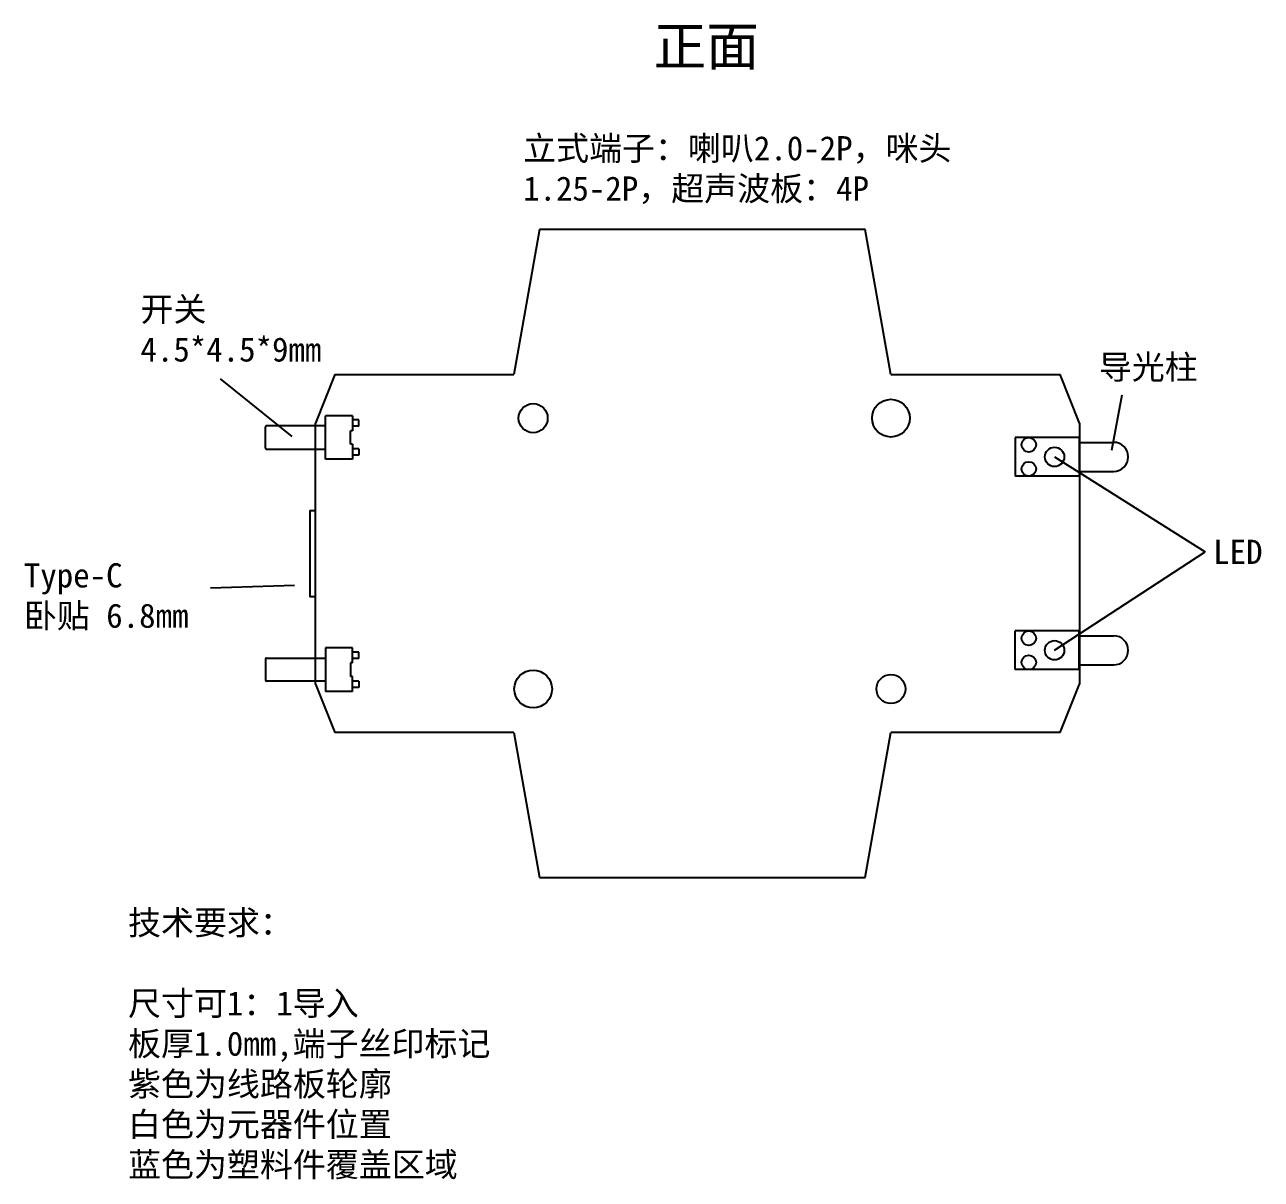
# Model space of a CAD drawing. Header units: millimetres. Extents: x 3 to 384, y 29 to 155.
# Drawn here: x 2.9 to 130.8, y 28.8 to 148.1 of the extents above; entities that cross this region are included whole.
import ezdxf

# ---------------------------------------------------------------- set-up
doc = ezdxf.new("R2010")
doc.units = ezdxf.units.MM
doc.layers.add('图层2', color=3, linetype='Continuous')
doc.styles.get("Standard").update_dxf_attribs({"font": 'arial.ttf'})

msp = doc.modelspace()

# ---------------------------------------------------------------- linework, layer by layer
at = {"color": 6, "linetype": 'Continuous'}
for p, q in [((56.14, 126.96), (53.5, 111.96)), ((89.85, 126.96), (56.14, 126.96)), ((92.5, 111.96), (89.85, 126.96)), ((35, 111.96), (33, 106.96)), ((35, 111.96), (53.5, 111.96)), ((92.5, 111.96), (110, 111.96)), ((112, 106.96), (110, 111.96)), ((33, 79.96), (33, 106.96)), ((112, 106.96), (112, 79.96)), ((33, 79.96), (35, 74.96)), ((110, 74.96), (112, 79.96)), ((53.5, 74.96), (35, 74.96)), ((53.5, 74.96), (56.14, 59.96)), ((89.85, 59.96), (92.5, 74.96)), ((110, 74.96), (92.5, 74.96)), ((56.14, 59.96), (89.85, 59.96))]:
    msp.add_line(p, q, dxfattribs=at)
at = {"color": 7, "linetype": 'Continuous'}
for p, q in [((34.02, 103.21), (34.02, 107.71)), ((36.82, 107.71), (34.02, 107.71)), ((36.82, 107.71), (36.82, 106.16)), ((27.82, 104.36), (27.82, 106.56)), ((34.02, 106.66), (27.92, 106.66)), ((36.62, 104.76), (36.62, 106.16)), ((36.82, 106.16), (36.62, 106.16)), ((37.47, 107.28), (36.82, 107.28)), ((37.47, 106.63), (36.82, 106.63)), ((37.47, 106.63), (37.47, 107.28)), ((27.92, 104.26), (34.02, 104.26)), ((36.82, 104.76), (36.62, 104.76)), ((36.82, 104.76), (36.82, 103.21)), ((37.47, 104.28), (36.82, 104.28)), ((37.47, 103.63), (36.82, 103.63)), ((37.47, 104.28), (37.47, 103.63)), ((36.82, 103.21), (34.02, 103.21)), ((32.4, 97.93), (32.4, 88.99)), ((32.4, 97.93), (33, 97.93)), ((33, 88.99), (32.4, 88.99)), ((34.02, 83.71), (34.02, 79.21)), ((36.82, 83.71), (34.02, 83.71)), ((36.82, 82.16), (36.82, 83.71)), ((37.47, 83.28), (36.82, 83.28)), ((37.47, 82.63), (37.47, 83.28)), ((27.82, 82.56), (27.82, 80.36)), ((27.92, 82.66), (34.02, 82.66)), ((36.62, 82.16), (36.62, 80.76)), ((36.82, 82.16), (36.62, 82.16)), ((37.47, 82.63), (36.82, 82.63)), ((36.82, 80.76), (36.62, 80.76)), ((36.82, 79.21), (36.82, 80.76)), ((34.02, 80.26), (27.92, 80.26)), ((37.47, 80.28), (36.82, 80.28)), ((37.47, 79.63), (36.82, 79.63)), ((37.47, 80.28), (37.47, 79.63)), ((36.82, 79.21), (34.02, 79.21))]:
    msp.add_line(p, q, dxfattribs=at)
at = {"color": 4, "linetype": 'Continuous'}
for p, q in [((111.96, 105.46), (105.36, 105.46)), ((105.36, 105.46), (105.36, 101.46)), ((111.96, 105.46), (111.96, 101.46)), ((111.96, 104.96), (115.54, 104.96)), ((111.96, 101.46), (105.36, 101.46)), ((111.96, 101.96), (115.54, 101.96)), ((111.96, 85.46), (105.36, 85.46)), ((105.36, 81.46), (105.36, 85.46)), ((111.96, 81.46), (111.96, 85.46)), ((111.96, 84.96), (115.54, 84.96)), ((111.96, 81.96), (115.54, 81.96)), ((111.96, 81.46), (105.36, 81.46))]:
    msp.add_line(p, q, dxfattribs=at)
at = {"color": 6, "linetype": 'Continuous'}
for centre, radius in [((55.5, 107.46), 1.5), ((92.5, 107.46), 1.95), ((106.76, 104.71), 0.75), ((106.76, 102.21), 0.75), ((106.76, 84.71), 0.75), ((106.76, 82.21), 0.75), ((55.5, 79.46), 1.95), ((92.5, 79.46), 1.5)]:
    msp.add_circle(centre, radius, dxfattribs=at)
for centre in [(109.42, 103.46), (109.42, 83.46)]:
    msp.add_circle(centre, 1)
at = {"color": 7, "linetype": 'Continuous'}
for centre, start, end in [((27.92, 106.56), 90, 180), ((27.92, 104.36), 180, 270), ((27.92, 82.56), 90, 180), ((27.92, 80.36), 180, 270)]:
    msp.add_arc(centre, 0.1, start, end, dxfattribs=at)
at = {"color": 4, "linetype": 'Continuous'}
for centre in [(115.54, 103.46), (115.54, 83.46)]:
    msp.add_arc(centre, 1.5, 270, 90, dxfattribs=at)
at = {"layer": '图层2', "linetype": 'ByBlock', "lineweight": -2}
for p, q in [((30.57, 105.57), (23.17, 111.51)), ((116.38, 109.85), (115.32, 104.11)), ((109.42, 103.46), (125.01, 93.63)), ((109.42, 83.46), (125.01, 93.63)), ((22.13, 89.92), (30.83, 90.18))]:
    msp.add_line(p, q, dxfattribs=at)

# ---------------------------------------------------------------- texts
at = {"layer": '图层2', "attachment_point": 1}
for s, width, insert, char_height in [('\\pi16.86879;{\\fSimSun|b1|i0|c134|p2;正面}', 44.5068, (51.08, 147.91), 4), ('{\\fSimSun|b0|i0|c134|p2;立式端子：喇叭2.0-2P，咪头1.25-2P，超声波板：4P}', 48.98, (54.46, 136.62), 2.5), ('{\\fSimSun|b0|i0|c134|p2;开关4.5*4.5*9mm}', 22.4589, (14.89, 119.98), 2.5), ('{\\fSimSun|b0|i0|c134|p2;导光柱}', 15.4835, (114, 113.99), 2.5), ('{\\fSimSun|b0|i0|c134|p2;LED}', 15.4835, (125.83, 94.89), 2.5), ('{\\fSimSun|b0|i0|c134|p2;Type-C\\P卧贴 6.8mm}', 22.4589, (2.83, 92.46), 2.5), ('{\\fSimSun|b0|i0|c134|p2;技术要求：\\P\\P尺寸可1：1导入\\P板厚1.0mm,端子丝印标记\\P紫色为线路板轮廓\\P白色为元器件位置\\P蓝色为塑料件覆盖区域}', 44.5068, (13.6, 56.55), 2.5)]:
    msp.add_mtext_dynamic_manual_height_columns(s, width=width, gutter_width=12.5, heights=[0], dxfattribs=dict(at, insert=insert, char_height=char_height))

doc.saveas('drawing.dxf')
